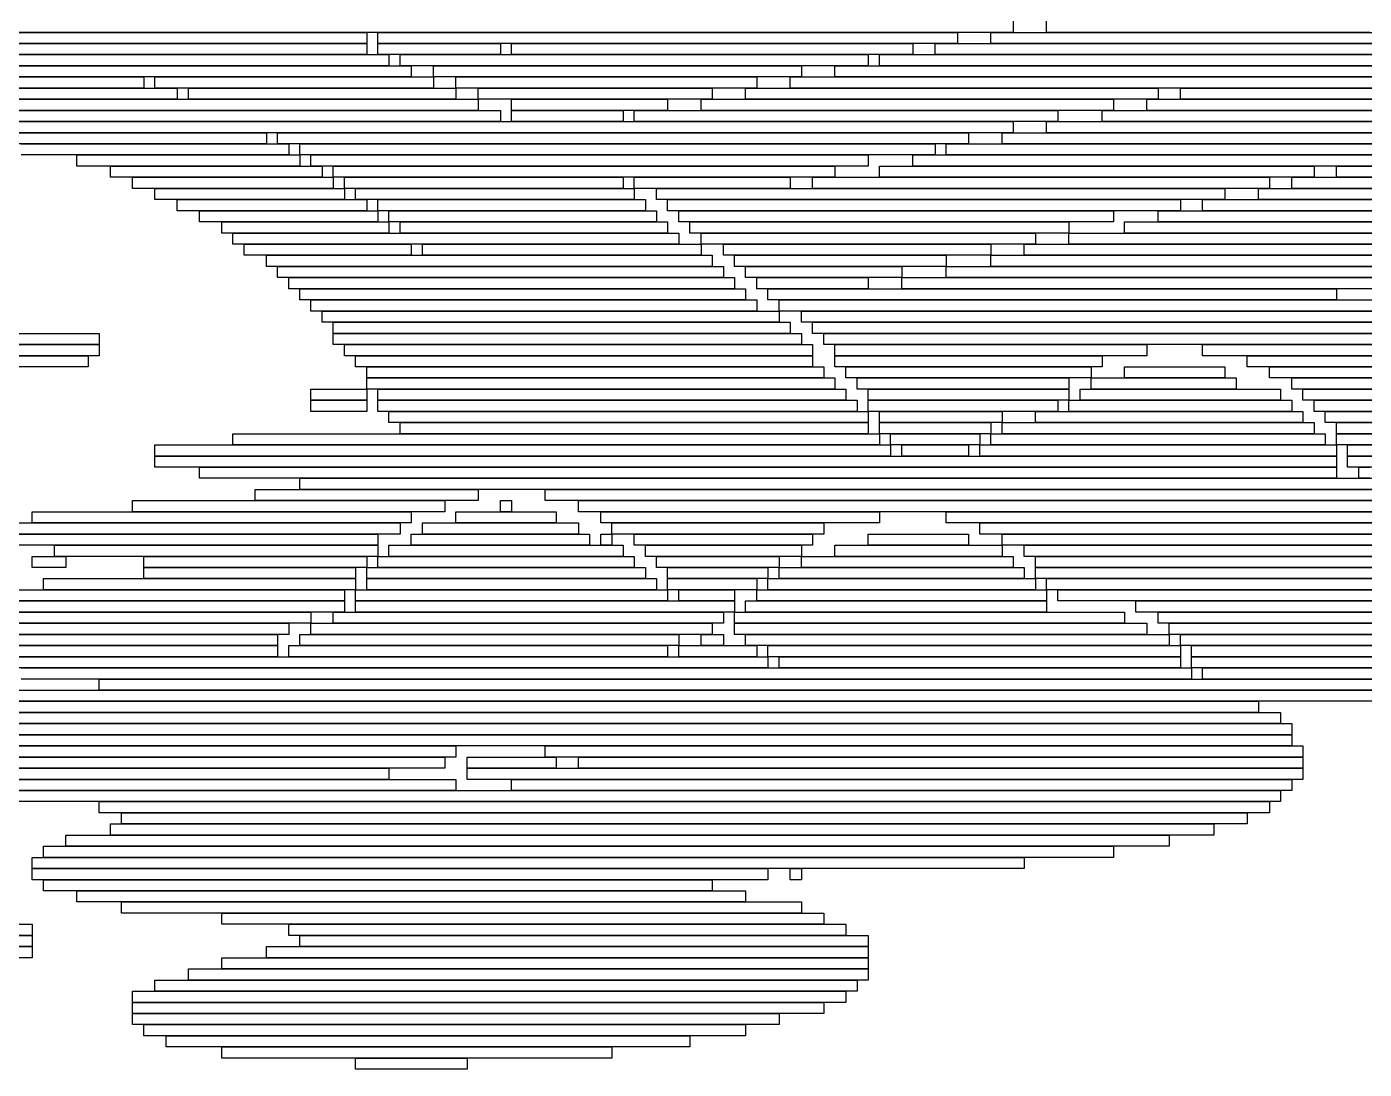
# Model space of a CAD drawing. Extents: x 39 to 985, y 65 to 958.
# Drawn here: x 266.5 to 386.5, y 69 to 162.5 of the extents above; entities that cross this region are included whole.
import ezdxf

# ---------------------------------------------------------------- set-up
doc = ezdxf.new("R2010")
doc.units = 0

msp = doc.modelspace()

# ---------------------------------------------------------------- linework, layer by layer
for p, q in [((225, 162), (297, 162)), ((355, 162), (228, 162)), ((297, 162), (297, 161)), ((298, 162), (350, 162)), ((298, 161), (298, 162)), ((350, 162), (350, 161)), ((353, 162), (389, 162)), ((353, 161), (353, 162)), ((355, 163), (355, 162)), ((358, 162), (358, 163)), ((387, 162), (358, 162)), ((297, 161), (225, 161)), ((247, 161), (297, 161)), ((297, 161), (297, 160)), ((350, 161), (298, 161)), ((298, 161), (309, 161)), ((298, 160), (298, 161)), ((309, 161), (309, 160)), ((310, 161), (346, 161)), ((310, 160), (310, 161)), ((346, 161), (346, 160)), ((348, 161), (390, 161)), ((348, 160), (348, 161)), ((389, 161), (353, 161)), ((221, 160), (299, 160)), ((297, 160), (247, 160)), ((309, 160), (298, 160)), ((299, 160), (299, 159)), ((300, 160), (342, 160)), ((300, 159), (300, 160)), ((346, 160), (310, 160)), ((342, 160), (342, 159)), ((343, 160), (392, 160)), ((343, 159), (343, 160)), ((390, 160), (348, 160)), ((299, 159), (221, 159)), ((239, 159), (301, 159)), ((342, 159), (300, 159)), ((301, 159), (301, 158)), ((303, 159), (336, 159)), ((303, 158), (303, 159)), ((336, 159), (336, 158)), ((339, 159), (393, 159)), ((339, 158), (339, 159)), ((392, 159), (343, 159)), ((236, 158), (277, 158)), ((301, 158), (239, 158)), ((277, 158), (277, 157)), ((278, 158), (303, 158)), ((278, 157), (278, 158)), ((336, 158), (303, 158)), ((303, 158), (303, 157)), ((305, 158), (332, 158)), ((305, 157), (305, 158)), ((332, 158), (332, 157)), ((335, 158), (395, 158)), ((335, 157), (335, 158)), ((393, 158), (339, 158)), ((210, 156), (307, 156)), ((233, 157), (280, 157)), ((280, 156), (233, 156)), ((277, 157), (236, 157)), ((303, 157), (278, 157)), ((280, 157), (280, 156)), ((281, 157), (305, 157)), ((281, 156), (281, 157)), ((305, 156), (281, 156)), ((332, 157), (305, 157)), ((305, 157), (305, 156)), ((307, 157), (328, 157)), ((307, 156), (307, 157)), ((328, 156), (307, 156)), ((307, 156), (307, 155)), ((310, 156), (324, 156)), ((310, 155), (310, 156)), ((324, 156), (324, 155)), ((327, 156), (364, 156)), ((327, 155), (327, 156)), ((328, 157), (328, 156)), ((331, 157), (368, 157)), ((331, 156), (331, 157)), ((368, 156), (331, 156)), ((395, 157), (335, 157)), ((364, 156), (364, 155)), ((367, 156), (397, 156)), ((367, 155), (367, 156)), ((368, 157), (368, 156)), ((370, 157), (396, 157)), ((370, 156), (370, 157)), ((396, 156), (370, 156)), ((307, 155), (210, 155)), ((210, 155), (309, 155)), ((309, 155), (309, 154)), ((324, 155), (310, 155)), ((310, 155), (320, 155)), ((310, 154), (310, 155)), ((320, 155), (320, 154)), ((321, 155), (359, 155)), ((321, 154), (321, 155)), ((364, 155), (327, 155)), ((359, 155), (359, 154)), ((363, 155), (399, 155)), ((363, 154), (363, 155)), ((397, 155), (367, 155)), ((208, 154), (355, 154)), ((309, 154), (210, 154)), ((320, 154), (310, 154)), ((359, 154), (321, 154)), ((355, 154), (355, 153)), ((358, 154), (400, 154)), ((358, 153), (358, 154)), ((399, 154), (363, 154)), ((207, 153), (288, 153)), ((355, 153), (208, 153)), ((288, 153), (288, 152)), ((289, 153), (351, 153)), ((289, 152), (289, 153)), ((351, 153), (351, 152)), ((354, 153), (401, 153)), ((354, 152), (354, 153)), ((400, 153), (358, 153)), ((288, 152), (207, 152)), ((266, 152), (290, 152)), ((351, 152), (289, 152)), ((290, 152), (290, 151)), ((291, 152), (348, 152)), ((291, 151), (291, 152)), ((348, 152), (348, 151)), ((349, 152), (402, 152)), ((349, 151), (349, 152)), ((401, 152), (354, 152)), ((290, 151), (266, 151)), ((271, 151), (291, 151)), ((271, 150), (271, 151)), ((291, 150), (271, 150)), ((274, 150), (293, 150)), ((274, 149), (274, 150)), ((348, 151), (291, 151)), ((291, 151), (291, 150)), ((292, 151), (342, 151)), ((292, 150), (292, 151)), ((342, 150), (292, 150)), ((293, 150), (293, 149)), ((294, 150), (339, 150)), ((294, 149), (294, 150)), ((339, 150), (339, 149)), ((342, 151), (342, 150)), ((343, 150), (382, 150)), ((343, 149), (343, 150)), ((346, 151), (403, 151)), ((346, 150), (346, 151)), ((403, 150), (346, 150)), ((402, 151), (349, 151)), ((382, 150), (382, 149)), ((384, 150), (405, 150)), ((384, 149), (384, 150)), ((293, 149), (274, 149)), ((276, 149), (294, 149)), ((276, 148), (276, 149)), ((339, 149), (294, 149)), ((294, 149), (294, 148)), ((295, 149), (320, 149)), ((295, 148), (295, 149)), ((320, 149), (320, 148)), ((321, 149), (335, 149)), ((321, 148), (321, 149)), ((335, 149), (335, 148)), ((337, 149), (378, 149)), ((337, 148), (337, 149)), ((382, 149), (343, 149)), ((378, 149), (378, 148)), ((380, 149), (406, 149)), ((380, 148), (380, 149)), ((405, 149), (384, 149)), ((294, 148), (276, 148)), ((278, 148), (295, 148)), ((278, 147), (278, 148)), ((320, 148), (295, 148)), ((295, 148), (295, 147)), ((296, 148), (321, 148)), ((296, 147), (296, 148)), ((335, 148), (321, 148)), ((321, 148), (321, 147)), ((323, 148), (374, 148)), ((323, 147), (323, 148)), ((378, 148), (337, 148)), ((374, 148), (374, 147)), ((377, 148), (407, 148)), ((377, 147), (377, 148)), ((406, 148), (380, 148)), ((295, 147), (278, 147)), ((280, 147), (297, 147)), ((280, 146), (280, 147)), ((321, 147), (296, 147)), ((297, 147), (297, 146)), ((298, 147), (322, 147)), ((298, 146), (298, 147)), ((322, 147), (322, 146)), ((374, 147), (323, 147)), ((324, 147), (370, 147)), ((324, 146), (324, 147)), ((370, 147), (370, 146)), ((372, 147), (408, 147)), ((372, 146), (372, 147)), ((407, 147), (377, 147)), ((297, 146), (280, 146)), ((282, 146), (298, 146)), ((282, 145), (282, 146)), ((322, 146), (298, 146)), ((298, 146), (298, 145)), ((299, 146), (323, 146)), ((299, 145), (299, 146)), ((323, 146), (323, 145)), ((370, 146), (324, 146)), ((325, 146), (364, 146)), ((325, 145), (325, 146)), ((364, 146), (364, 145)), ((368, 146), (408, 146)), ((368, 145), (368, 146)), ((408, 146), (372, 146)), ((298, 145), (282, 145)), ((284, 145), (299, 145)), ((284, 144), (284, 145)), ((299, 144), (284, 144)), ((285, 144), (325, 144)), ((285, 143), (285, 144)), ((323, 145), (299, 145)), ((299, 145), (299, 144)), ((300, 145), (324, 145)), ((300, 144), (300, 145)), ((324, 144), (300, 144)), ((324, 145), (324, 144)), ((364, 145), (325, 145)), ((325, 144), (325, 143)), ((326, 145), (360, 145)), ((326, 144), (326, 145)), ((360, 144), (326, 144)), ((327, 144), (357, 144)), ((327, 143), (327, 144)), ((357, 144), (357, 143)), ((360, 145), (360, 144)), ((360, 144), (411, 144)), ((360, 143), (360, 144)), ((365, 145), (410, 145)), ((365, 144), (365, 145)), ((410, 144), (365, 144)), ((408, 145), (368, 145)), ((325, 143), (285, 143)), ((286, 143), (301, 143)), ((286, 142), (286, 143)), ((301, 143), (301, 142)), ((302, 143), (327, 143)), ((302, 142), (302, 143)), ((357, 143), (327, 143)), ((327, 143), (327, 142)), ((329, 143), (353, 143)), ((329, 142), (329, 143)), ((353, 143), (353, 142)), ((356, 143), (412, 143)), ((356, 142), (356, 143)), ((411, 143), (360, 143)), ((301, 142), (286, 142)), ((288, 142), (328, 142)), ((288, 141), (288, 142)), ((327, 142), (302, 142)), ((328, 142), (328, 141)), ((353, 142), (329, 142)), ((330, 142), (349, 142)), ((330, 141), (330, 142)), ((349, 142), (349, 141)), ((353, 142), (413, 142)), ((353, 141), (353, 142)), ((412, 142), (356, 142)), ((328, 141), (288, 141)), ((289, 141), (329, 141)), ((289, 140), (289, 141)), ((329, 141), (329, 140)), ((349, 141), (330, 141)), ((331, 141), (345, 141)), ((331, 140), (331, 141)), ((345, 141), (345, 140)), ((349, 141), (392, 141)), ((349, 140), (349, 141)), ((413, 141), (353, 141)), ((329, 140), (289, 140)), ((290, 140), (330, 140)), ((290, 139), (290, 140)), ((330, 140), (330, 139)), ((345, 140), (331, 140)), ((332, 140), (342, 140)), ((332, 139), (332, 140)), ((342, 140), (342, 139)), ((345, 140), (388, 140)), ((345, 139), (345, 140)), ((392, 140), (349, 140)), ((330, 139), (290, 139)), ((291, 139), (331, 139)), ((291, 138), (291, 139)), ((331, 138), (291, 138)), ((292, 138), (332, 138)), ((292, 137), (292, 138)), ((331, 139), (331, 138)), ((342, 139), (332, 139)), ((332, 138), (332, 137)), ((333, 139), (384, 139)), ((333, 138), (333, 139)), ((384, 138), (333, 138)), ((334, 138), (416, 138)), ((334, 137), (334, 138)), ((388, 139), (345, 139)), ((384, 139), (384, 138)), ((332, 137), (292, 137)), ((293, 137), (334, 137)), ((293, 136), (293, 137)), ((416, 137), (334, 137)), ((334, 137), (334, 136)), ((336, 137), (417, 137)), ((336, 136), (336, 137)), ((334, 136), (293, 136)), ((294, 136), (335, 136)), ((294, 135), (294, 136)), ((335, 136), (335, 135)), ((417, 136), (336, 136)), ((337, 136), (417, 136)), ((337, 135), (337, 136)), ((244, 135), (273, 135)), ((273, 135), (273, 134)), ((335, 135), (294, 135)), ((294, 135), (336, 135)), ((294, 134), (294, 135)), ((336, 135), (336, 134)), ((417, 135), (337, 135)), ((338, 135), (418, 135)), ((338, 134), (338, 135)), ((190, 134), (273, 134)), ((273, 134), (244, 134)), ((273, 134), (273, 133)), ((336, 134), (294, 134)), ((295, 134), (337, 134)), ((295, 133), (295, 134)), ((337, 134), (337, 133)), ((418, 134), (338, 134)), ((339, 134), (367, 134)), ((339, 133), (339, 134)), ((367, 134), (367, 133)), ((372, 134), (418, 134)), ((372, 133), (372, 134)), ((273, 133), (190, 133)), ((190, 133), (272, 133)), ((272, 132), (190, 132)), ((272, 133), (272, 132)), ((337, 133), (295, 133)), ((296, 133), (337, 133)), ((296, 132), (296, 133)), ((337, 132), (296, 132)), ((297, 132), (338, 132)), ((297, 131), (297, 132)), ((337, 133), (337, 132)), ((338, 132), (338, 131)), ((367, 133), (339, 133)), ((339, 133), (363, 133)), ((339, 132), (339, 133)), ((363, 132), (339, 132)), ((340, 132), (362, 132)), ((340, 131), (340, 132)), ((362, 132), (362, 131)), ((363, 133), (363, 132)), ((365, 132), (374, 132)), ((365, 131), (365, 132)), ((418, 133), (372, 133)), ((374, 132), (374, 131)), ((376, 133), (418, 133)), ((376, 132), (376, 133)), ((418, 132), (376, 132)), ((378, 132), (432, 132)), ((378, 131), (378, 132)), ((338, 131), (297, 131)), ((297, 131), (339, 131)), ((297, 130), (297, 131)), ((339, 131), (339, 130)), ((362, 131), (340, 131)), ((341, 131), (360, 131)), ((341, 130), (341, 131)), ((360, 131), (360, 130)), ((362, 131), (375, 131)), ((362, 130), (362, 131)), ((374, 131), (365, 131)), ((375, 131), (375, 130)), ((432, 131), (378, 131)), ((380, 131), (428, 131)), ((380, 130), (380, 131)), ((292, 130), (297, 130)), ((292, 129), (292, 130)), ((339, 130), (297, 130)), ((297, 130), (297, 129)), ((298, 130), (340, 130)), ((298, 129), (298, 130)), ((340, 130), (340, 129)), ((360, 130), (341, 130)), ((342, 130), (360, 130)), ((342, 129), (342, 130)), ((360, 130), (360, 129)), ((361, 130), (379, 130)), ((361, 129), (361, 130)), ((375, 130), (362, 130)), ((379, 130), (379, 129)), ((428, 130), (380, 130)), ((381, 130), (417, 130)), ((381, 129), (381, 130)), ((297, 129), (292, 129)), ((292, 129), (297, 129)), ((292, 128), (292, 129)), ((297, 129), (297, 128)), ((340, 129), (298, 129)), ((298, 129), (341, 129)), ((298, 128), (298, 129)), ((341, 129), (341, 128)), ((360, 129), (342, 129)), ((342, 129), (359, 129)), ((342, 128), (342, 129)), ((359, 129), (359, 128)), ((360, 129), (380, 129)), ((360, 128), (360, 129)), ((379, 129), (361, 129)), ((380, 129), (380, 128)), ((417, 129), (381, 129)), ((382, 129), (419, 129)), ((382, 128), (382, 129)), ((297, 128), (292, 128)), ((341, 128), (298, 128)), ((299, 128), (342, 128)), ((299, 127), (299, 128)), ((359, 128), (342, 128)), ((342, 128), (342, 127)), ((343, 128), (354, 128)), ((343, 127), (343, 128)), ((354, 128), (354, 127)), ((357, 128), (381, 128)), ((357, 127), (357, 128)), ((380, 128), (360, 128)), ((381, 128), (381, 127)), ((419, 128), (382, 128)), ((383, 128), (421, 128)), ((383, 127), (383, 128)), ((285, 126), (343, 126)), ((285, 125), (285, 126)), ((342, 127), (299, 127)), ((300, 127), (342, 127)), ((300, 126), (300, 127)), ((342, 126), (300, 126)), ((342, 127), (342, 126)), ((354, 127), (343, 127)), ((343, 127), (353, 127)), ((343, 126), (343, 127)), ((353, 126), (343, 126)), ((343, 126), (343, 125)), ((344, 126), (352, 126)), ((344, 125), (344, 126)), ((352, 126), (352, 125)), ((353, 127), (353, 126)), ((353, 126), (383, 126)), ((353, 125), (353, 126)), ((354, 127), (382, 127)), ((354, 126), (354, 127)), ((382, 126), (354, 126)), ((381, 127), (357, 127)), ((382, 127), (382, 126)), ((421, 127), (383, 127)), ((383, 126), (383, 125)), ((384, 127), (422, 127)), ((384, 126), (384, 127)), ((422, 126), (384, 126)), ((384, 126), (422, 126)), ((384, 125), (384, 126)), ((278, 125), (344, 125)), ((278, 124), (278, 125)), ((343, 125), (285, 125)), ((352, 125), (344, 125)), ((344, 125), (344, 124)), ((345, 125), (351, 125)), ((345, 124), (345, 125)), ((351, 125), (351, 124)), ((352, 125), (384, 125)), ((352, 124), (352, 125)), ((383, 125), (353, 125)), ((422, 125), (384, 125)), ((384, 125), (384, 124)), ((385, 125), (423, 125)), ((385, 124), (385, 125)), ((344, 124), (278, 124)), ((278, 124), (384, 124)), ((278, 123), (278, 124)), ((351, 124), (345, 124)), ((384, 124), (352, 124)), ((384, 124), (384, 123)), ((423, 124), (385, 124)), ((385, 124), (423, 124)), ((385, 123), (385, 124)), ((384, 123), (278, 123)), ((282, 123), (384, 123)), ((282, 122), (282, 123)), ((384, 123), (384, 122)), ((423, 123), (385, 123)), ((386, 123), (387, 123)), ((386, 122), (386, 123)), ((384, 122), (282, 122)), ((291, 122), (390, 122)), ((291, 121), (291, 122)), ((387, 122), (386, 122)), ((276, 120), (304, 120)), ((276, 119), (276, 120)), ((287, 121), (307, 121)), ((287, 120), (287, 121)), ((307, 120), (287, 120)), ((390, 121), (291, 121)), ((304, 120), (304, 119)), ((307, 121), (307, 120)), ((309, 120), (310, 120)), ((309, 119), (309, 120)), ((310, 120), (310, 119)), ((313, 121), (392, 121)), ((313, 120), (313, 121)), ((392, 120), (313, 120)), ((316, 120), (393, 120)), ((316, 119), (316, 120)), ((267, 119), (301, 119)), ((267, 118), (267, 119)), ((304, 119), (276, 119)), ((301, 119), (301, 118)), ((305, 119), (314, 119)), ((305, 118), (305, 119)), ((310, 119), (309, 119)), ((314, 119), (314, 118)), ((393, 119), (316, 119)), ((318, 119), (343, 119)), ((318, 118), (318, 119)), ((343, 119), (343, 118)), ((349, 119), (394, 119)), ((349, 118), (349, 119)), ((265, 118), (300, 118)), ((301, 118), (267, 118)), ((300, 118), (300, 117)), ((302, 118), (316, 118)), ((302, 117), (302, 118)), ((314, 118), (305, 118)), ((316, 118), (316, 117)), ((343, 118), (318, 118)), ((319, 118), (338, 118)), ((319, 117), (319, 118)), ((338, 118), (338, 117)), ((394, 118), (349, 118)), ((352, 118), (395, 118)), ((352, 117), (352, 118)), ((300, 117), (265, 117)), ((265, 117), (298, 117)), ((298, 117), (298, 116)), ((301, 117), (317, 117)), ((301, 116), (301, 117)), ((316, 117), (302, 117)), ((317, 117), (317, 116)), ((318, 117), (319, 117)), ((318, 116), (318, 117)), ((338, 117), (319, 117)), ((319, 117), (319, 116)), ((321, 117), (337, 117)), ((321, 116), (321, 117)), ((337, 117), (337, 116)), ((342, 117), (351, 117)), ((342, 116), (342, 117)), ((351, 117), (351, 116)), ((395, 117), (352, 117)), ((354, 117), (396, 117)), ((354, 116), (354, 117)), ((298, 116), (265, 116)), ((269, 116), (298, 116)), ((269, 115), (269, 116)), ((298, 116), (298, 115)), ((299, 116), (320, 116)), ((299, 115), (299, 116)), ((317, 116), (301, 116)), ((319, 116), (318, 116)), ((320, 116), (320, 115)), ((337, 116), (321, 116)), ((322, 116), (336, 116)), ((322, 115), (322, 116)), ((336, 116), (336, 115)), ((339, 116), (354, 116)), ((339, 115), (339, 116)), ((351, 116), (342, 116)), ((396, 116), (354, 116)), ((354, 116), (354, 115)), ((356, 116), (396, 116)), ((356, 115), (356, 116)), ((267, 115), (270, 115)), ((267, 114), (267, 115)), ((270, 114), (267, 114)), ((298, 115), (269, 115)), ((270, 115), (270, 114)), ((277, 115), (297, 115)), ((277, 114), (277, 115)), ((297, 114), (277, 114)), ((277, 114), (296, 114)), ((277, 113), (277, 114)), ((296, 114), (296, 113)), ((297, 115), (297, 114)), ((297, 114), (322, 114)), ((297, 113), (297, 114)), ((298, 115), (321, 115)), ((298, 114), (298, 115)), ((321, 114), (298, 114)), ((320, 115), (299, 115)), ((321, 115), (321, 114)), ((336, 115), (322, 115)), ((322, 114), (322, 113)), ((323, 115), (334, 115)), ((323, 114), (323, 115)), ((334, 114), (323, 114)), ((324, 114), (333, 114)), ((324, 113), (324, 114)), ((333, 114), (333, 113)), ((334, 115), (334, 114)), ((334, 114), (356, 114)), ((334, 113), (334, 114)), ((336, 115), (355, 115)), ((336, 114), (336, 115)), ((355, 114), (336, 114)), ((354, 115), (339, 115)), ((355, 115), (355, 114)), ((396, 115), (356, 115)), ((356, 114), (356, 113)), ((357, 115), (418, 115)), ((357, 114), (357, 115)), ((418, 114), (357, 114)), ((357, 114), (397, 114)), ((357, 113), (357, 114)), ((268, 113), (296, 113)), ((268, 112), (268, 113)), ((296, 113), (277, 113)), ((296, 113), (296, 112)), ((322, 113), (297, 113)), ((297, 113), (323, 113)), ((297, 112), (297, 113)), ((323, 113), (323, 112)), ((333, 113), (324, 113)), ((324, 113), (332, 113)), ((324, 112), (324, 113)), ((332, 113), (332, 112)), ((333, 113), (357, 113)), ((333, 112), (333, 113)), ((356, 113), (334, 113)), ((397, 113), (357, 113)), ((357, 113), (357, 112)), ((358, 113), (400, 113)), ((358, 112), (358, 113)), ((263, 112), (295, 112)), ((296, 112), (268, 112)), ((295, 112), (295, 111)), ((296, 112), (324, 112)), ((296, 111), (296, 112)), ((323, 112), (297, 112)), ((332, 112), (324, 112)), ((324, 112), (324, 111)), ((325, 112), (330, 112)), ((325, 111), (325, 112)), ((330, 112), (330, 111)), ((332, 112), (358, 112)), ((332, 111), (332, 112)), ((357, 112), (333, 112)), ((400, 112), (358, 112)), ((358, 112), (358, 111)), ((359, 112), (408, 112)), ((359, 111), (359, 112)), ((256, 111), (295, 111)), ((295, 111), (263, 111)), ((295, 111), (295, 110)), ((324, 111), (296, 111)), ((296, 111), (330, 111)), ((296, 110), (296, 111)), ((330, 111), (325, 111)), ((330, 111), (330, 110)), ((331, 111), (358, 111)), ((331, 110), (331, 111)), ((358, 111), (332, 111)), ((358, 111), (358, 110)), ((408, 111), (359, 111)), ((366, 111), (403, 111)), ((366, 110), (366, 111)), ((251, 110), (292, 110)), ((295, 110), (256, 110)), ((292, 110), (292, 109)), ((294, 110), (329, 110)), ((294, 109), (294, 110)), ((330, 110), (296, 110)), ((329, 110), (329, 109)), ((330, 110), (365, 110)), ((330, 109), (330, 110)), ((358, 110), (331, 110)), ((365, 110), (365, 109)), ((403, 110), (366, 110)), ((368, 110), (404, 110)), ((368, 109), (368, 110)), ((292, 109), (251, 109)), ((251, 109), (290, 109)), ((290, 108), (251, 108)), ((251, 108), (289, 108)), ((289, 108), (289, 107)), ((290, 109), (290, 108)), ((291, 108), (325, 108)), ((291, 107), (291, 108)), ((292, 109), (328, 109)), ((292, 108), (292, 109)), ((328, 108), (292, 108)), ((329, 109), (294, 109)), ((325, 108), (325, 107)), ((327, 108), (329, 108)), ((327, 107), (327, 108)), ((328, 109), (328, 108)), ((329, 108), (329, 107)), ((365, 109), (330, 109)), ((330, 109), (367, 109)), ((330, 108), (330, 109)), ((367, 108), (330, 108)), ((331, 108), (369, 108)), ((331, 107), (331, 108)), ((367, 109), (367, 108)), ((404, 109), (368, 109)), ((369, 109), (404, 109)), ((369, 108), (369, 109)), ((404, 108), (369, 108)), ((369, 108), (369, 107)), ((370, 108), (403, 108)), ((370, 107), (370, 108)), ((289, 107), (251, 107)), ((254, 107), (289, 107)), ((289, 107), (289, 106)), ((290, 107), (324, 107)), ((290, 106), (290, 107)), ((325, 107), (291, 107)), ((324, 107), (324, 106)), ((325, 107), (332, 107)), ((325, 106), (325, 107)), ((329, 107), (327, 107)), ((369, 107), (331, 107)), ((332, 107), (332, 106)), ((333, 107), (370, 107)), ((333, 106), (333, 107)), ((403, 107), (370, 107)), ((370, 107), (370, 106)), ((371, 107), (402, 107)), ((371, 106), (371, 107)), ((289, 106), (254, 106)), ((261, 106), (333, 106)), ((324, 106), (290, 106)), ((332, 106), (325, 106)), ((370, 106), (333, 106)), ((333, 106), (333, 105)), ((334, 106), (370, 106)), ((334, 105), (334, 106)), ((370, 106), (370, 105)), ((402, 106), (371, 106)), ((371, 106), (400, 106)), ((371, 105), (371, 106)), ((333, 105), (261, 105)), ((266, 105), (371, 105)), ((370, 105), (334, 105)), ((400, 105), (371, 105)), ((371, 105), (371, 104)), ((372, 105), (398, 105)), ((372, 104), (372, 105)), ((371, 104), (266, 104)), ((273, 104), (394, 104)), ((273, 103), (273, 104)), ((398, 104), (372, 104)), ((254, 102), (377, 102)), ((259, 103), (388, 103)), ((388, 102), (259, 102)), ((394, 103), (273, 103)), ((377, 102), (377, 101)), ((247, 101), (379, 101)), ((377, 101), (254, 101)), ((379, 101), (379, 100)), ((244, 100), (380, 100)), ((379, 100), (247, 100)), ((380, 100), (380, 99)), ((243, 99), (380, 99)), ((380, 99), (244, 99)), ((380, 99), (380, 98)), ((380, 98), (243, 98)), ((243, 98), (305, 98)), ((305, 98), (305, 97)), ((313, 98), (381, 98)), ((313, 97), (313, 98)), ((381, 98), (381, 97)), ((305, 97), (243, 97)), ((244, 97), (304, 97)), ((304, 96), (244, 96)), ((247, 96), (299, 96)), ((299, 96), (299, 95)), ((304, 97), (304, 96)), ((306, 97), (314, 97)), ((306, 96), (306, 97)), ((314, 96), (306, 96)), ((306, 96), (381, 96)), ((306, 95), (306, 96)), ((381, 97), (313, 97)), ((314, 97), (314, 96)), ((316, 97), (381, 97)), ((316, 96), (316, 97)), ((381, 96), (316, 96)), ((381, 97), (381, 96)), ((381, 96), (381, 95)), ((299, 95), (247, 95)), ((252, 95), (305, 95)), ((305, 95), (305, 94)), ((381, 95), (306, 95)), ((310, 95), (380, 95)), ((310, 94), (310, 95)), ((380, 95), (380, 94)), ((305, 94), (252, 94)), ((262, 94), (379, 94)), ((380, 94), (310, 94)), ((379, 94), (379, 93)), ((379, 93), (262, 93)), ((273, 93), (378, 93)), ((273, 92), (273, 93)), ((378, 93), (378, 92)), ((378, 92), (273, 92)), ((275, 92), (376, 92)), ((275, 91), (275, 92)), ((376, 92), (376, 91)), ((270, 90), (369, 90)), ((270, 89), (270, 90)), ((274, 91), (373, 91)), ((274, 90), (274, 91)), ((373, 90), (274, 90)), ((376, 91), (275, 91)), ((369, 90), (369, 89)), ((373, 91), (373, 90)), ((268, 89), (364, 89)), ((268, 88), (268, 89)), ((369, 89), (270, 89)), ((364, 89), (364, 88)), ((267, 88), (356, 88)), ((267, 87), (267, 88)), ((364, 88), (268, 88)), ((356, 88), (356, 87)), ((356, 87), (267, 87)), ((267, 87), (333, 87)), ((267, 86), (267, 87)), ((333, 87), (333, 86)), ((335, 87), (336, 87)), ((335, 86), (335, 87)), ((336, 87), (336, 86)), ((333, 86), (267, 86)), ((268, 86), (328, 86)), ((268, 85), (268, 86)), ((328, 86), (328, 85)), ((336, 86), (335, 86)), ((328, 85), (268, 85)), ((271, 85), (331, 85)), ((271, 84), (271, 85)), ((331, 84), (271, 84)), ((275, 84), (336, 84)), ((275, 83), (275, 84)), ((331, 85), (331, 84)), ((336, 84), (336, 83)), ((336, 83), (275, 83)), ((284, 83), (338, 83)), ((284, 82), (284, 83)), ((338, 83), (338, 82)), ((167, 82), (267, 82)), ((267, 82), (267, 81)), ((338, 82), (284, 82)), ((290, 82), (340, 82)), ((290, 81), (290, 82)), ((340, 82), (340, 81)), ((267, 81), (167, 81)), ((168, 81), (267, 81)), ((267, 81), (267, 80)), ((340, 81), (290, 81)), ((291, 81), (342, 81)), ((291, 80), (291, 81)), ((342, 81), (342, 80)), ((267, 80), (168, 80)), ((170, 80), (267, 80)), ((267, 80), (267, 79)), ((288, 80), (342, 80)), ((288, 79), (288, 80)), ((342, 80), (291, 80)), ((342, 80), (342, 79)), ((267, 79), (170, 79)), ((281, 78), (342, 78)), ((281, 77), (281, 78)), ((284, 79), (342, 79)), ((284, 78), (284, 79)), ((342, 78), (284, 78)), ((342, 79), (288, 79)), ((342, 79), (342, 78)), ((342, 78), (342, 77)), ((278, 77), (341, 77)), ((278, 76), (278, 77)), ((342, 77), (281, 77)), ((341, 77), (341, 76)), ((276, 76), (340, 76)), ((276, 75), (276, 76)), ((341, 76), (278, 76)), ((340, 76), (340, 75)), ((340, 75), (276, 75)), ((276, 75), (338, 75)), ((276, 74), (276, 75)), ((338, 75), (338, 74)), ((338, 74), (276, 74)), ((276, 74), (334, 74)), ((276, 73), (276, 74)), ((334, 74), (334, 73)), ((334, 73), (276, 73)), ((277, 73), (331, 73)), ((277, 72), (277, 73)), ((331, 72), (277, 72)), ((279, 72), (326, 72)), ((279, 71), (279, 72)), ((326, 72), (326, 71)), ((331, 73), (331, 72)), ((326, 71), (279, 71)), ((284, 71), (319, 71)), ((284, 70), (284, 71)), ((319, 71), (319, 70)), ((319, 70), (284, 70)), ((296, 70), (306, 70)), ((296, 69), (296, 70)), ((306, 70), (306, 69)), ((306, 69), (296, 69))]:
    msp.add_line(p, q)

doc.saveas('drawing.dxf')
